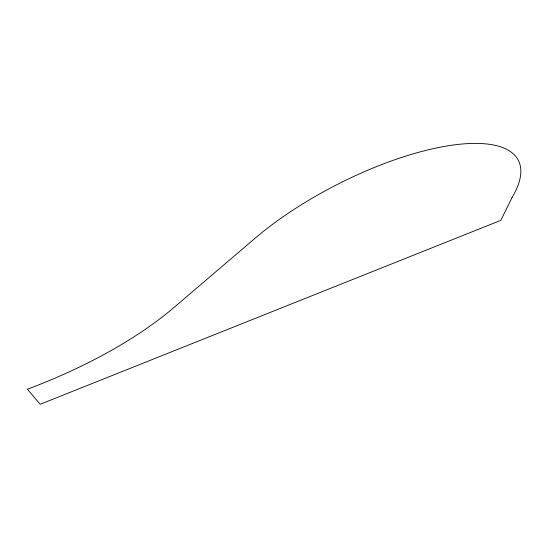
<?xml version="1.0" encoding="UTF-8"?>
<svg xmlns="http://www.w3.org/2000/svg" width="548" height="548" viewBox="0 0 548 548"><rect width="100%" height="100%" fill="white"/><g stroke="black" fill="none" stroke-linecap="round" stroke-linejoin="round"><path stroke-width="0.82" d="M512.017 197.575L500.858 220.33L40.182 404.266L27.4 389.217A307.866 134.363 -15.6 0 0 174.689 306.901L254.69 238.565A173.648 61.294 -27.2 0 1 448.47 145.727A173.648 61.294 -27.2 0 1 512.017 197.575"/></g></svg>
